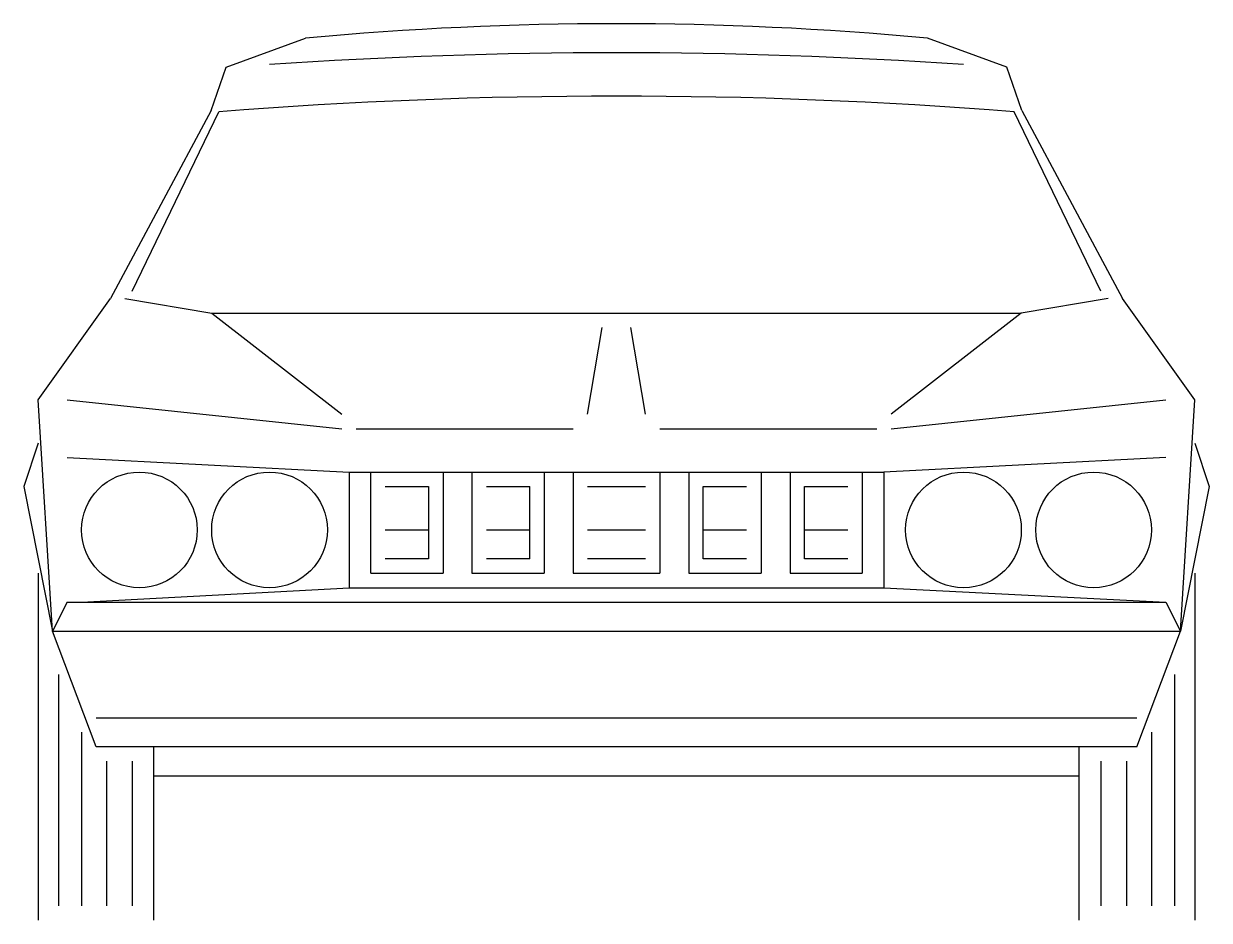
# Model space of a CAD drawing. Header units: millimetres. Extents: x -3265.01 to -3263.37, y 1892.1 to 1893.34.
import ezdxf

# ---------------------------------------------------------------- set-up
doc = ezdxf.new("R2010")
doc.units = ezdxf.units.MM
doc.header["$LTSCALE"] = 10
doc.layers.add('Veículos', color=2, linetype='Continuous')

msp = doc.modelspace()

# ---------------------------------------------------------------- linework, layer by layer
at = {"layer": 'Veículos'}
for p, q in [((-3264.7315, 1893.2778), (-3264.6215, 1893.3178)), ((-3263.6515, 1893.2778), (-3263.7615, 1893.3178)), ((-3264.7522, 1893.2178), (-3264.7315, 1893.2778)), ((-3263.6308, 1893.2178), (-3263.6515, 1893.2778)), ((-3264.7522, 1893.2178), (-3264.8915, 1892.9578)), ((-3264.8615, 1892.9678), (-3264.7416, 1893.2163)), ((-3263.5215, 1892.9678), (-3263.6414, 1893.2163)), ((-3263.6308, 1893.2178), (-3263.4915, 1892.9578)), ((-3264.9915, 1892.8178), (-3264.8915, 1892.9578)), ((-3264.8715, 1892.9578), (-3264.7515, 1892.9378)), ((-3263.5115, 1892.9578), (-3263.6315, 1892.9378)), ((-3263.3915, 1892.8178), (-3263.4915, 1892.9578)), ((-3264.7515, 1892.9378), (-3263.6315, 1892.9378)), ((-3264.7515, 1892.9378), (-3264.5715, 1892.7978)), ((-3263.6315, 1892.9378), (-3263.8115, 1892.7978)), ((-3264.2315, 1892.7978), (-3264.2115, 1892.9178)), ((-3264.1515, 1892.7978), (-3264.1715, 1892.9178)), ((-3264.9715, 1892.4978), (-3264.9915, 1892.8178)), ((-3264.9515, 1892.8178), (-3264.5715, 1892.7778)), ((-3263.8115, 1892.7778), (-3263.4315, 1892.8178)), ((-3263.4115, 1892.4978), (-3263.3915, 1892.8178)), ((-3264.5515, 1892.7778), (-3264.2515, 1892.7778)), ((-3264.1315, 1892.7778), (-3263.8315, 1892.7778)), ((-3264.9915, 1892.7578), (-3265.0115, 1892.6978)), ((-3263.3915, 1892.7578), (-3263.3715, 1892.6978)), ((-3264.9515, 1892.7378), (-3264.5615, 1892.7178)), ((-3263.4315, 1892.7378), (-3263.8215, 1892.7178)), ((-3264.5615, 1892.7178), (-3263.8215, 1892.7178)), ((-3264.5615, 1892.7178), (-3264.5615, 1892.5578)), ((-3264.5315, 1892.5778), (-3264.5315, 1892.7178)), ((-3264.4315, 1892.7178), (-3264.4315, 1892.5778)), ((-3264.3915, 1892.7178), (-3264.3915, 1892.5778)), ((-3264.2915, 1892.7178), (-3264.2915, 1892.5778)), ((-3264.2515, 1892.7178), (-3264.2515, 1892.5778)), ((-3264.1315, 1892.7178), (-3264.1315, 1892.5778)), ((-3264.0915, 1892.7178), (-3264.0915, 1892.5778)), ((-3263.9915, 1892.7178), (-3263.9915, 1892.5778)), ((-3263.9515, 1892.7178), (-3263.9515, 1892.5778)), ((-3263.8515, 1892.7178), (-3263.8515, 1892.5778)), ((-3263.8215, 1892.7178), (-3263.8215, 1892.5578)), ((-3265.0115, 1892.6978), (-3264.9715, 1892.4978)), ((-3264.5115, 1892.6978), (-3264.4515, 1892.6978)), ((-3264.4515, 1892.6978), (-3264.4515, 1892.5978)), ((-3264.3715, 1892.6978), (-3264.3115, 1892.6978)), ((-3264.3115, 1892.5978), (-3264.3115, 1892.6978)), ((-3264.2315, 1892.6978), (-3264.1515, 1892.6978)), ((-3264.0715, 1892.6978), (-3264.0115, 1892.6978)), ((-3264.0715, 1892.5978), (-3264.0715, 1892.6978)), ((-3263.9315, 1892.5978), (-3263.9315, 1892.6978)), ((-3263.9315, 1892.6978), (-3263.8715, 1892.6978)), ((-3263.3715, 1892.6978), (-3263.4115, 1892.4978)), ((-3264.5115, 1892.6378), (-3264.4515, 1892.6378)), ((-3264.3715, 1892.6378), (-3264.3115, 1892.6378)), ((-3264.2315, 1892.6378), (-3264.1515, 1892.6378)), ((-3264.0715, 1892.6378), (-3264.0115, 1892.6378)), ((-3263.9315, 1892.6378), (-3263.8715, 1892.6378)), ((-3264.4515, 1892.5978), (-3264.5115, 1892.5978)), ((-3264.3115, 1892.5978), (-3264.3715, 1892.5978)), ((-3264.1515, 1892.5978), (-3264.2315, 1892.5978)), ((-3264.0115, 1892.5978), (-3264.0715, 1892.5978)), ((-3263.8715, 1892.5978), (-3263.9315, 1892.5978)), ((-3264.9915, 1892.5778), (-3264.9915, 1892.0978)), ((-3264.5315, 1892.5778), (-3264.4315, 1892.5778)), ((-3264.3915, 1892.5778), (-3264.2915, 1892.5778)), ((-3264.2515, 1892.5778), (-3264.1315, 1892.5778)), ((-3264.0915, 1892.5778), (-3263.9915, 1892.5778)), ((-3263.9515, 1892.5778), (-3263.8515, 1892.5778)), ((-3263.3915, 1892.5778), (-3263.3915, 1892.0978)), ((-3264.9315, 1892.5378), (-3264.5615, 1892.5578)), ((-3264.5615, 1892.5578), (-3263.8215, 1892.5578)), ((-3263.8215, 1892.5578), (-3263.4315, 1892.5378)), ((-3264.9515, 1892.5378), (-3264.9715, 1892.4978)), ((-3264.9515, 1892.5378), (-3263.4315, 1892.5378)), ((-3263.4315, 1892.5378), (-3263.4115, 1892.4978)), ((-3264.9715, 1892.4978), (-3263.4115, 1892.4978)), ((-3264.9115, 1892.3378), (-3264.9715, 1892.4978)), ((-3263.4715, 1892.3378), (-3263.4115, 1892.4978)), ((-3264.9634, 1892.4378), (-3264.9634, 1892.1178)), ((-3263.4196, 1892.4378), (-3263.4196, 1892.1178)), ((-3264.9115, 1892.3778), (-3263.4715, 1892.3778)), ((-3264.9315, 1892.3578), (-3264.9315, 1892.1178)), ((-3263.4515, 1892.3578), (-3263.4515, 1892.1178)), ((-3263.4715, 1892.3378), (-3264.9115, 1892.3378)), ((-3264.8315, 1892.0978), (-3264.8315, 1892.3378)), ((-3263.5515, 1892.0978), (-3263.5515, 1892.3378)), ((-3264.8968, 1892.3178), (-3264.8968, 1892.1178)), ((-3264.8617, 1892.3178), (-3264.8617, 1892.1178)), ((-3263.5213, 1892.3178), (-3263.5213, 1892.1178)), ((-3263.4862, 1892.3178), (-3263.4862, 1892.1178)), ((-3264.8315, 1892.2978), (-3263.5515, 1892.2978))]:
    msp.add_line(p, q, dxfattribs=at)
for centre in [(-3264.8515, 1892.6378), (-3264.6715, 1892.6378), (-3263.7115, 1892.6378), (-3263.5315, 1892.6378)]:
    msp.add_circle(centre, 0.08, dxfattribs=at)
for centre, radius, start, end in [((-3264.1915, 1888.7425), 4.5955, 84.6309, 95.3691), ((-3264.1915, 1886.266), 7.0318, 86.08585, 93.91415), ((-3264.1915, 1886.206), 7.0318, 85.51349, 94.48651)]:
    msp.add_arc(centre, radius, start, end, dxfattribs=at)

doc.saveas('drawing.dxf')
